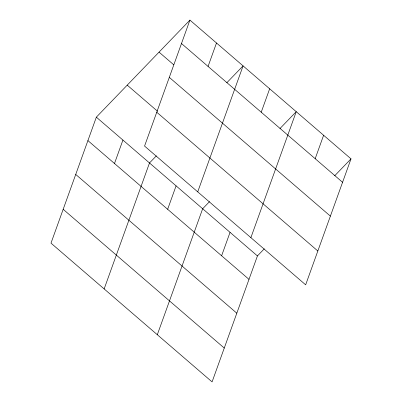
<?xml version="1.0" encoding="UTF-8"?>
<svg xmlns="http://www.w3.org/2000/svg" width="402" height="402" viewBox="0 0 402 402"><rect width="100%" height="100%" fill="white"/><g stroke="black" fill="none" stroke-linecap="round" stroke-linejoin="round"><path stroke-width="0.6" d="M189.92 20.1L144.564 146.072L305.656 284.827L351.006 158.86L189.92 20.1L96.344 117.173L50.994 243.14L212.08 381.9L257.436 255.928L264.295 248.813M114.49 163.493L122.927 140.067M104.153 288.932L149.504 162.961L156.368 155.845M208.065 66.42L216.497 42.994M167.649 209.286L176.086 185.86M197.724 191.86L243.079 65.893L226.778 82.797M157.313 334.72L202.663 208.754L209.527 201.633M261.225 112.213L269.657 88.787M221.613 255.767L230.05 232.341M250.883 237.652L296.239 111.681L279.938 128.59M315.188 158.695L323.62 135.268M334.71 175.764L351.006 158.86M181.483 43.527L342.574 182.287M159.041 52.134L173.754 64.807M169.302 77.365L330.389 216.125M127.223 85.139L157.599 111.304M156.75 112.228L317.836 250.989M96.344 117.173L257.436 255.928M87.912 140.599L248.999 279.36M75.727 174.438L236.818 313.198M63.174 209.301L224.266 348.062"/></g></svg>
